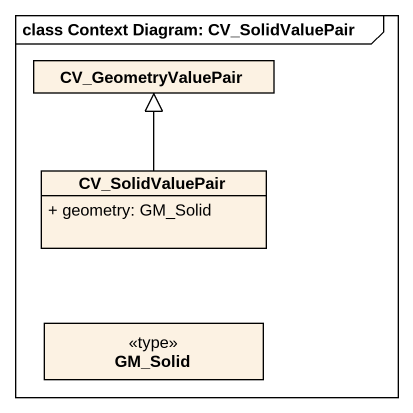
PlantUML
@startuml
mainframe class Context Diagram: CV_SolidValuePair
hide circle
hide empty members
skinparam classAttributeIconSize 0
class CV_GeometryValuePair
class CV_SolidValuePair {
  + geometry: GM_Solid
}
class GM_Solid <<type>>
CV_SolidValuePair -up-|> CV_GeometryValuePair
@enduml
